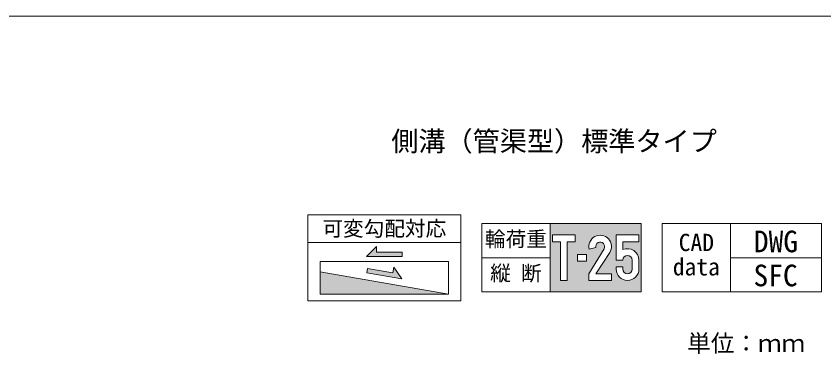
# Model space of a CAD drawing. Units: millimetres at full size; details may follow other scales. Extents: x 80703 to 103503, y 5263 to 15046.
# Drawn here: x 92429 to 94202, y 12167 to 12909 of the extents above; entities that cross this region are included whole.
import ezdxf
from ezdxf.enums import TextEntityAlignment as Align

# ---------------------------------------------------------------- set-up
doc = ezdxf.new("R2010")
doc.units = ezdxf.units.MM
doc.header["$LTSCALE"] = 20
doc.layers.add('(0-0)', color=7, linetype='Continuous')
doc.layers.add('集水桝', color=7, linetype='Continuous')
for name, color, linetype, lineweight in [('0_2', 7, 'Continuous', 9), ('枠', 5, 'Continuous', 5), ('ﾊｯﾁﾝｸﾞ', 7, 'Continuous', 5)]:
    doc.layers.add(name, color=color, linetype=linetype, lineweight=lineweight)
doc.styles.add('ＭＳ ゴシック', font='')
doc.styles.get('ＭＳ ゴシック').set_extended_font_data('MS Gothic')

msp = doc.modelspace()

# ---------------------------------------------------------------- hatches: boundary and pattern name
at = {"layer": 'ﾊｯﾁﾝｸﾞ'}
h = msp.add_hatch(color=256, dxfattribs=at)
h.paths.add_polyline_path([(93801.12, 12303.34), (93801.12, 12453.34), (93601.12, 12453.34), (93601.12, 12303.34)])
h.paths.add_polyline_path([(93638.62, 12328.34), (93623.62, 12328.34), (93623.62, 12413.34), (93606.12, 12413.34), (93606.12, 12428.34), (93656.12, 12428.34), (93656.12, 12413.34), (93638.62, 12413.34)], flags=16)
h.paths.add_polyline_path([(93686.12, 12343.34), (93719.46, 12397.83, 0.53298), (93712.64, 12412.69, 0.53298), (93701.46, 12400.75), (93686.97, 12396.87, -0.5398), (93715.05, 12427.49, -0.5398), (93731.97, 12389.55), (93701.41, 12343.34), (93736.12, 12343.34), (93736.12, 12328.34), (93686.12, 12328.34)], flags=16)
h.paths.add_polyline_path([(93661.12, 12370.84), (93661.12, 12385.84), (93681.12, 12385.84), (93681.12, 12370.84)], flags=16)
h.paths.add_polyline_path([(93746.12, 12353.34), (93746.12, 12358.34), (93761.12, 12358.34), (93761.12, 12353.34, 1), (93781.12, 12353.34), (93781.12, 12373.34, 1), (93761.12, 12373.34), (93746.12, 12373.34), (93746.12, 12428.34), (93796.12, 12428.34), (93796.12, 12413.34), (93761.12, 12413.34), (93761.12, 12396.25, -0.54057), (93796.12, 12373.34), (93796.12, 12353.34, -0.41421), (93771.12, 12328.34, -0.41421)], flags=16)
for color, points in [(256, [(93219.92, 12390.88), (93219.92, 12403.17), (93198.03, 12381.28), (93276.11, 12381.28), (93276.11, 12390.88)]), (256, [(93219.92, 12390.88), (93219.92, 12403.17), (93198.03, 12381.28), (93276.11, 12381.28), (93276.11, 12390.88)]), (251, [(93378.29, 12298.24), (93095.85, 12347.62), (93095.85, 12298.24)]), (256, [(93255.61, 12345.35), (93200.27, 12355.03), (93198.61, 12345.57), (93275.53, 12332.13), (93257.73, 12357.46)]), (256, [(93200.27, 12355.03), (93198.61, 12345.57), (93275.53, 12332.13), (93257.73, 12357.46), (93255.61, 12345.35)])]:
    msp.add_hatch(color=color, dxfattribs=at).paths.add_polyline_path(points)

# ---------------------------------------------------------------- linework, layer by layer
at = {"layer": '0_2', "lineweight": 20}
for p, q in [((93069.24, 12472.84), (93069.24, 12283.84)), ((93069.24, 12472.84), (93404.89, 12472.84)), ((93404.89, 12472.84), (93404.89, 12283.84)), ((93451.12, 12453.34), (93451.12, 12303.34)), ((93451.12, 12453.34), (93801.12, 12453.34)), ((93601.12, 12453.34), (93601.12, 12303.34)), ((93801.12, 12453.34), (93801.12, 12303.34)), ((93847.34, 12453.34), (93847.34, 12303.34)), ((93847.34, 12453.34), (94197.34, 12453.34)), ((93997.34, 12453.34), (93997.34, 12303.34)), ((94197.34, 12453.34), (94197.34, 12303.34)), ((93069.24, 12412.01), (93404.89, 12412.01)), ((93198.03, 12381.28), (93219.92, 12403.17)), ((93219.92, 12403.17), (93219.92, 12390.88)), ((93276.11, 12381.28), (93198.03, 12381.28)), ((93219.92, 12390.88), (93276.11, 12390.88)), ((93276.11, 12390.88), (93276.11, 12381.28)), ((93451.12, 12378.34), (93601.12, 12378.34)), ((93997.34, 12378.34), (94197.34, 12378.34)), ((93378.29, 12298.24), (93095.85, 12347.62)), ((93200.27, 12355.03), (93198.61, 12345.57)), ((93198.61, 12345.57), (93275.53, 12332.13)), ((93255.61, 12345.35), (93200.27, 12355.03)), ((93257.73, 12357.46), (93255.61, 12345.35)), ((93275.53, 12332.13), (93257.73, 12357.46)), ((93451.12, 12303.34), (93801.12, 12303.34)), ((93847.34, 12303.34), (94197.34, 12303.34)), ((93069.24, 12283.84), (93404.89, 12283.84))]:
    msp.add_line(p, q, dxfattribs=at)
msp.add_lwpolyline([(93095.85, 12369.93), (93378.29, 12369.93), (93378.29, 12298.24), (93095.85, 12298.24)], close=True, dxfattribs=at)
at = {"layer": '枠', "lineweight": 20}
msp.add_line((94419.12, 12908.6), (89787.12, 12908.6), dxfattribs=at)
at = {"layer": 'ﾊｯﾁﾝｸﾞ'}
for p, q in [((93686.97, 12396.87), (93701.46, 12400.75)), ((93781.12, 12353.34), (93781.12, 12373.34)), ((93796.12, 12373.34), (93796.12, 12353.34)), ((93761.12, 12358.34), (93761.12, 12353.34))]:
    msp.add_line(p, q, dxfattribs=at)
for points in [[(93623.62, 12328.34), (93623.62, 12413.34), (93606.12, 12413.34), (93606.12, 12428.34), (93656.12, 12428.34), (93656.12, 12413.34), (93638.62, 12413.34), (93638.62, 12328.34)], [(93661.12, 12385.84), (93681.12, 12385.84), (93681.12, 12370.84), (93661.12, 12370.84)]]:
    msp.add_lwpolyline(points, close=True, dxfattribs=at)
for points in [[(93761.12, 12373.34), (93746.12, 12373.34), (93746.12, 12428.34), (93796.12, 12428.34), (93796.12, 12413.34), (93761.12, 12413.34), (93761.12, 12396.25)], [(93719.46, 12397.83), (93686.12, 12343.34), (93686.12, 12328.34), (93736.12, 12328.34), (93736.12, 12343.34), (93701.41, 12343.34), (93731.97, 12389.55)], [(93746.12, 12353.34), (93746.12, 12358.34), (93761.12, 12358.34)]]:
    msp.add_lwpolyline(points, dxfattribs=at)
for centre, radius, start, end in [((93711.06, 12402.97), 24.85, 327.32155, 194.20268), ((93711.06, 12402.97), 9.85, 328.53575, 192.98848), ((93771.12, 12373.34), 25, 0, 113.57818), ((93771.12, 12373.34), 10, 0, 180), ((93771.12, 12353.34), 25, 180, 0), ((93771.12, 12353.34), 10, 180, 0)]:
    msp.add_arc(centre, radius, start, end, dxfattribs=at)

# ---------------------------------------------------------------- texts
at = {"layer": '(0-0)', "style": 'ＭＳ ゴシック'}
msp.add_text('単位：ｍｍ', height=37.98, dxfattribs=at).set_placement((93902.11, 12160.27), align=Align.BOTTOM_LEFT)
at = {"layer": '0_2', "style": 'ＭＳ ゴシック'}
msp.add_text('側溝（管渠型）標準タイプ', height=43.67, dxfattribs=at).set_placement((93252.37, 12599.23), align=Align.BOTTOM_LEFT)
msp.add_text('可変勾配対応', height=33.23, dxfattribs=at).set_placement((93237.07, 12442.43), align=Align.MIDDLE_CENTER)
at = {"layer": '集水桝', "style": 'ＭＳ ゴシック'}
for s, p in [('DWG', (94048.62, 12376.19)), ('SFC', (94047.76, 12301.48))]:
    msp.add_text(s, height=47.47, dxfattribs=at).set_placement(p, align=Align.BOTTOM_LEFT)
at = {"layer": 'ﾊｯﾁﾝｸﾞ', "style": 'ＭＳ ゴシック'}
for s, p in [('輪荷重', (93526.12, 12419.55)), ('縦 断', (93526.12, 12344.55))]:
    msp.add_text(s, height=33.23, dxfattribs=at).set_placement(p, align=Align.MIDDLE_CENTER)
for s, p in [('CAD', (93883.49, 12430.91)), ('data', (93870.54, 12377.58))]:
    msp.add_text(s, height=37.98, dxfattribs=at).set_placement(p, align=Align.TOP_LEFT)

doc.saveas('drawing.dxf')
